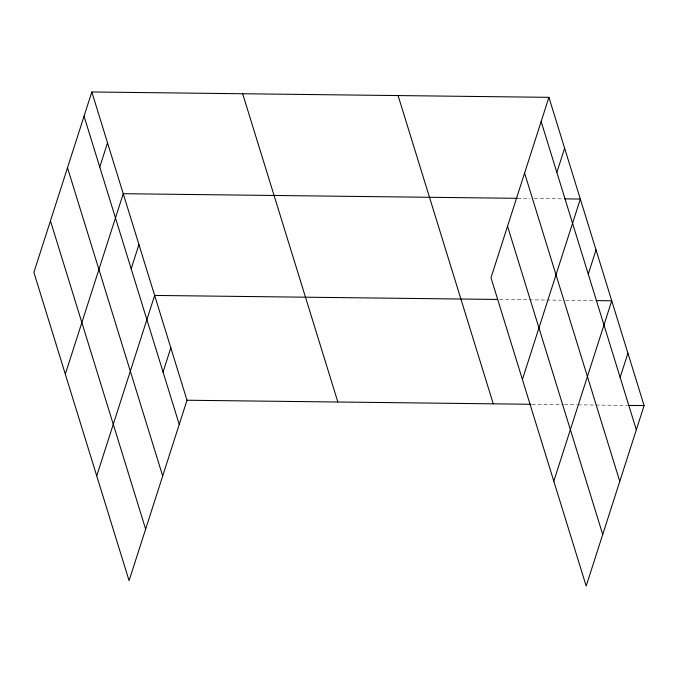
<?xml version="1.0" encoding="UTF-8"?>
<svg xmlns="http://www.w3.org/2000/svg" width="678" height="678" viewBox="0 0 678 678"><rect width="100%" height="100%" fill="white"/><g stroke="black" fill="none" stroke-linecap="round" stroke-linejoin="round"><path stroke-width="0.51" stroke-dasharray="3.39 2.54" d="M517.475 198.323L530.043 198.468M534.239 198.518L563.571 198.866M499.652 299.473L545.748 300.015M546.79 300.023L561.46 300.201M565.647 300.244L594.979 300.591M532.018 404.283L563.443 404.647M564.494 404.664L577.063 404.808M578.105 404.825L594.869 405.02M595.911 405.029L627.336 405.402"/><path stroke-width="1.02" d="M91.827 91.979L33.9 272.403L129.083 580.665L187.009 400.24L91.827 91.979L548.917 97.335L644.1 405.597L586.173 586.021L490.991 277.76L548.917 97.335M99.759 167.051L107.531 142.838M65.308 374.129L123.243 193.705L517.475 198.323M131.176 268.776L138.948 244.563M96.725 475.854L154.652 295.43L497.559 299.447M163.059 372.044L170.831 347.831M556.85 172.407L564.621 148.194M522.399 379.485L580.326 199.061L564.613 198.874M588.258 274.132L596.03 249.919M553.807 481.219L611.734 300.786L596.021 300.6M620.15 377.4L627.921 353.187M187.009 400.24L530.967 404.266M628.387 405.41L644.1 405.597M541.146 121.54L636.328 429.81M524.594 173.093L619.777 481.355M507.542 226.206L602.725 534.476M398.079 95.564L493.262 403.825M242.665 93.742L337.847 402.003M84.055 116.184L179.238 424.445M67.503 167.737L162.686 475.998M50.452 220.85L145.634 529.111"/></g></svg>
